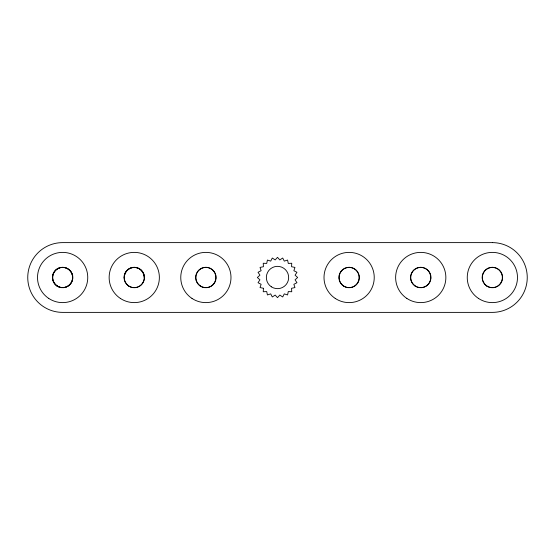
<?xml version="1.0" encoding="UTF-8"?>
<svg xmlns="http://www.w3.org/2000/svg" width="555" height="555" viewBox="0 0 555 555"><rect width="100%" height="100%" fill="white"/><g stroke="black" fill="none" stroke-linecap="round" stroke-linejoin="round"><path stroke-width="0.83" d="M124.244 277.5A10.115 10.011 90 0 1 134.255 267.413A10.115 10.011 90 0 1 144.265 277.5M263.424 288.288L263.25 291.75L266.698 291.562L267.42 294.948L270.708 293.879L272.283 296.967L275.176 295.08L277.5 297.653L279.803 295.08L282.71 296.967L284.278 293.886L287.573 294.948L288.288 291.569L291.743 291.75L291.562 288.302L294.948 287.573L293.879 284.292L296.96 282.717L295.08 279.817L297.647 277.5L295.08 275.19L296.96 272.283L293.879 270.722L294.948 267.427L291.569 266.712L291.743 263.25L288.295 263.438L287.573 260.052L284.285 261.121L282.71 258.033L279.817 259.92L277.5 257.347L275.19 259.92L272.283 258.033L270.715 261.114L267.42 260.052L266.705 263.431L263.25 263.25L263.431 266.698L260.045 267.427L261.114 270.708L258.033 272.283L259.92 275.183L257.347 277.5L259.913 279.81L258.033 282.717L261.114 284.278L260.045 287.573L263.424 288.288M492.368 242.618L62.632 242.618A34.882 34.882 0 0 0 27.75 277.5A34.882 34.882 0 0 0 62.632 312.382L492.368 312.382A34.882 34.882 0 0 0 527.25 277.5A34.882 34.882 0 0 0 492.368 242.618M271.326 286.796A11.162 11.162 0 0 0 288.642 278.201A11.162 11.162 0 0 0 272.54 267.503A11.162 11.162 0 0 0 271.326 286.796M200.216 286.019A10.233 10.233 0 0 0 216.089 278.145A10.233 10.233 0 0 0 201.326 268.336A10.233 10.233 0 0 0 200.216 286.019M128.594 286.019A10.233 10.233 0 0 0 144.466 278.145A10.233 10.233 0 0 0 129.703 268.336A10.233 10.233 0 0 0 128.594 286.019M56.971 286.019A10.233 10.233 0 0 0 72.844 278.145A10.233 10.233 0 0 0 58.081 268.336A10.233 10.233 0 0 0 56.971 286.019M343.462 286.019A10.233 10.233 0 0 0 359.335 278.145A10.233 10.233 0 0 0 344.572 268.336A10.233 10.233 0 0 0 343.462 286.019M415.085 286.019A10.233 10.233 0 0 0 430.958 278.145A10.233 10.233 0 0 0 416.194 268.336A10.233 10.233 0 0 0 415.085 286.019M486.707 286.019A10.233 10.233 0 0 0 502.58 278.145A10.233 10.233 0 0 0 487.817 268.336A10.233 10.233 0 0 0 486.707 286.019M335.227 298.417A25.114 25.114 0 0 0 374.188 279.075A25.114 25.114 0 0 0 337.953 255.002A25.114 25.114 0 0 0 335.227 298.417M406.85 298.417A25.114 25.114 0 0 0 445.811 279.075A25.114 25.114 0 0 0 409.576 255.002A25.114 25.114 0 0 0 406.85 298.417M478.472 298.417A25.114 25.114 0 0 0 517.433 279.075A25.114 25.114 0 0 0 481.199 255.002A25.114 25.114 0 0 0 478.472 298.417M191.981 298.417A25.114 25.114 0 0 0 230.942 279.075A25.114 25.114 0 0 0 194.708 255.002A25.114 25.114 0 0 0 191.981 298.417M120.359 298.417A25.114 25.114 0 0 0 159.32 279.075A25.114 25.114 0 0 0 123.085 255.002A25.114 25.114 0 0 0 120.359 298.417M48.736 298.417A25.114 25.114 0 0 0 87.697 279.075A25.114 25.114 0 0 0 51.462 255.002A25.114 25.114 0 0 0 48.736 298.417M357.795 282.585A10.115 10.011 -90 0 0 349.123 267.413A10.115 10.011 -90 0 0 340.451 282.585A10.115 10.011 -90 0 0 357.795 282.585M53.96 272.415A10.115 10.011 90 0 0 62.632 287.587A10.115 10.011 90 0 0 71.304 272.415A10.115 10.011 90 0 0 53.96 272.415M71.304 282.585A10.115 10.011 -90 0 0 62.632 267.413A10.115 10.011 -90 0 0 53.96 282.585A10.115 10.011 -90 0 0 71.304 282.585M142.593 283.126A10.115 10.011 -90 0 0 134.886 267.434A10.115 10.011 -90 0 0 125.284 282.03A10.115 10.011 -90 0 0 142.593 283.126M214.549 282.585A10.115 10.011 -90 0 0 205.877 267.413A10.115 10.011 -90 0 0 197.205 282.585A10.115 10.011 -90 0 0 214.549 282.585M500.707 283.126A10.115 10.011 -90 0 0 493 267.434A10.115 10.011 -90 0 0 483.398 282.03A10.115 10.011 -90 0 0 500.707 283.126M429.417 282.585A10.115 10.011 -90 0 0 420.745 267.413A10.115 10.011 -90 0 0 412.074 282.585A10.115 10.011 -90 0 0 429.417 282.585"/></g></svg>
